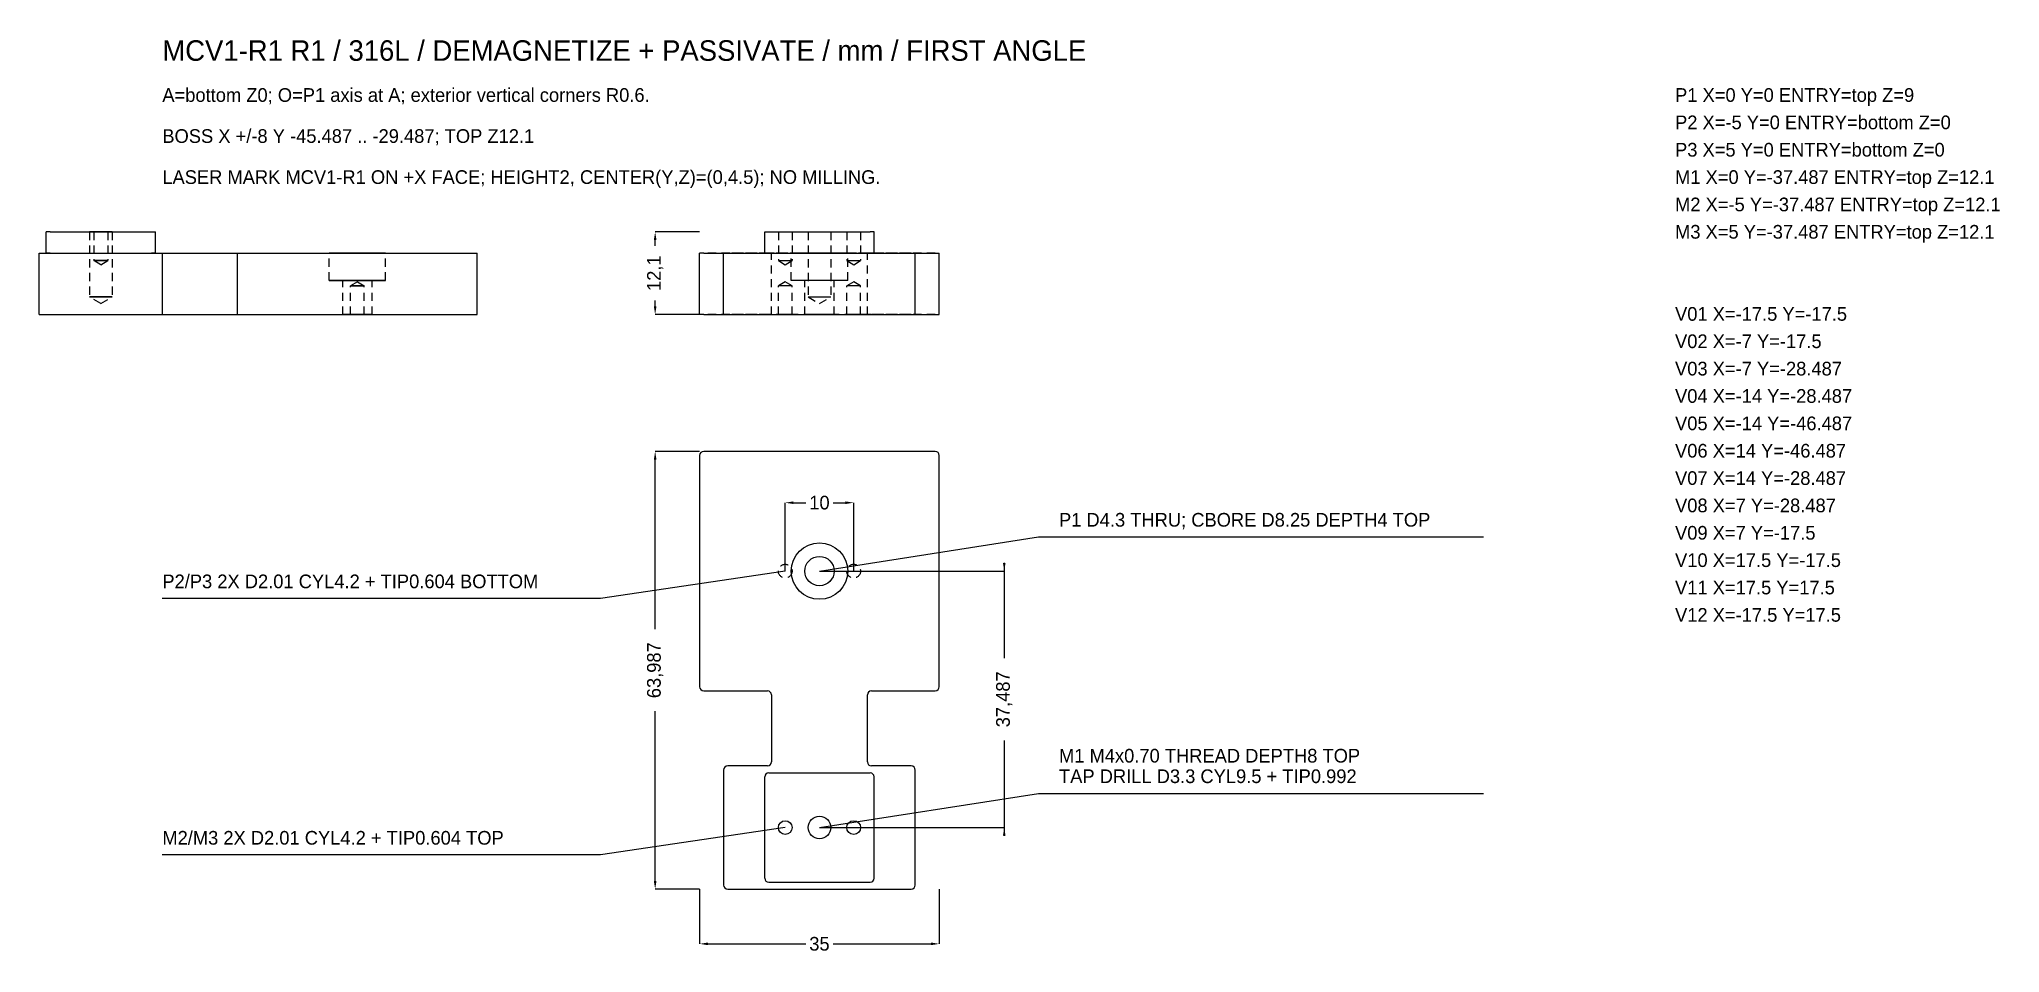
# Model space of a CAD drawing. Header units: millimetres. Extents: x -114 to 172, y -56 to 78.
import ezdxf

# ---------------------------------------------------------------- set-up
doc = ezdxf.new("R2010")
doc.units = ezdxf.units.MM
doc.linetypes.add('HIDE', pattern=[2, 1.2, -0.8])
for name, color, linetype in [('DIM', 3, 'CONTINUOUS'), ('HIDDEN', 8, 'HIDE'), ('LEADERS', 4, 'CONTINUOUS'), ('NOTES', 7, 'CONTINUOUS'), ('VISIBLE', 7, 'CONTINUOUS')]:
    doc.layers.add(name, color=color, linetype=linetype)
doc.dimstyles.get("Standard").update_dxf_attribs({"dimtxt": 2.5, "dimasz": 2.5, "dimexe": 1.25, "dimexo": 0.625, "dimtad": 1, "dimcen": 2.5, "dimazin": 3, "dimtfac": 1, "dimtmove": 0, "dimatfit": 3})

# ---------------------------------------------------------------- blocks, each defined once
blk = doc.blocks.new('_CLOSEDFILLED')
at = {"color": 0, "linetype": 'BYBLOCK'}
blk.add_solid([(-1, 0.16), (0, 0), (-1, -0.16)], dxfattribs=at)
blk = doc.blocks.new('*D1')
for p, q in [((-17.5, -46.49), (-17.5, -54.49)), ((17.5, -46.49), (17.5, -54.49)), ((-16.3, -54.49), (-2, -54.49)), ((2, -54.49), (16.3, -54.49))]:
    blk.add_line(p, q)
at = {"layer": 'Defpoints'}
for p in [(-17.5, -46.49), (17.5, -46.49), (-17.5, -54.49)]:
    blk.add_point(p, dxfattribs=at)
at = {"layer": 'DIM', "xscale": 1.2, "yscale": 1.2, "rotation": 180}
blk.add_blockref('_CLOSEDFILLED', (-17.5, -54.49), dxfattribs=at)
at = {"layer": 'DIM', "xscale": 1.2, "yscale": 1.2}
blk.add_blockref('_CLOSEDFILLED', (17.5, -54.49), dxfattribs=at)
at = {"layer": 'DIM', "insert": (0, -54.49), "char_height": 2, "attachment_point": 5}
blk.add_mtext('35', dxfattribs=at)
blk = doc.blocks.new('*D2')
for p, q in [((-17.5, 17.5), (-24, 17.5)), ((-24, -8.49), (-24, 16.3)), ((-24, -45.29), (-24, -20.49)), ((-17.5, -46.49), (-24, -46.49))]:
    blk.add_line(p, q)
at = {"layer": 'Defpoints'}
for p in [(-17.5, 17.5), (-24, -46.49), (-17.5, -46.49)]:
    blk.add_point(p, dxfattribs=at)
at = {"layer": 'DIM', "xscale": 1.2, "yscale": 1.2}
for p, rotation in [((-24, 17.5), 90), ((-24, -46.49), 270)]:
    blk.add_blockref('_CLOSEDFILLED', p, dxfattribs=dict(at, rotation=rotation))
at = {"layer": 'DIM', "insert": (-24, -14.49), "char_height": 2, "attachment_point": 5, "rotation": 90}
blk.add_mtext('63,987', dxfattribs=at)
blk = doc.blocks.new('*D3')
for p, q in [((-17.5, 49.6), (-24, 49.6)), ((-24, 47.55), (-24, 48.4)), ((-24, 38.7), (-24, 39.55)), ((-17.5, 37.5), (-24, 37.5))]:
    blk.add_line(p, q)
at = {"layer": 'Defpoints'}
for p in [(-17.5, 49.6), (-24, 37.5), (-17.5, 37.5)]:
    blk.add_point(p, dxfattribs=at)
at = {"layer": 'DIM', "xscale": 1.2, "yscale": 1.2}
for p, rotation in [((-24, 49.6), 90), ((-24, 37.5), 270)]:
    blk.add_blockref('_CLOSEDFILLED', p, dxfattribs=dict(at, rotation=rotation))
at = {"layer": 'DIM', "insert": (-24, 43.55), "char_height": 2, "attachment_point": 5, "rotation": 90}
blk.add_mtext('12,1', dxfattribs=at)
blk = doc.blocks.new('*D4')
for p, q in [((0, 0), (27, 0)), ((27, 1.2), (27, -12.74)), ((27, -24.74), (27, -38.69)), ((0, -37.49), (27, -37.49))]:
    blk.add_line(p, q)
at = {"layer": 'Defpoints'}
for p in [(0, 0), (27, 0), (0, -37.49)]:
    blk.add_point(p, dxfattribs=at)
at = {"layer": 'DIM', "xscale": 1.2, "yscale": 1.2}
for p, rotation in [((27, 0), 270), ((27, -37.49), 90)]:
    blk.add_blockref('_CLOSEDFILLED', p, dxfattribs=dict(at, rotation=rotation))
at = {"layer": 'DIM', "insert": (27, -18.74), "char_height": 2, "attachment_point": 5, "rotation": 90}
blk.add_mtext('37,487', dxfattribs=at)
blk = doc.blocks.new('*D5')
for p, q in [((-5, 0), (-5, 10)), ((-3.8, 10), (-2, 10)), ((2, 10), (3.8, 10)), ((5, 0), (5, 10))]:
    blk.add_line(p, q)
at = {"layer": 'Defpoints'}
for p in [(-5, 10), (-5, 0), (5, 0)]:
    blk.add_point(p, dxfattribs=at)
at = {"layer": 'DIM', "xscale": 1.2, "yscale": 1.2, "rotation": 180}
blk.add_blockref('_CLOSEDFILLED', (-5, 10), dxfattribs=at)
at = {"layer": 'DIM', "xscale": 1.2, "yscale": 1.2}
blk.add_blockref('_CLOSEDFILLED', (5, 10), dxfattribs=at)
at = {"layer": 'DIM', "insert": (0, 10), "char_height": 2, "attachment_point": 5}
blk.add_mtext('10', dxfattribs=at)

msp = doc.modelspace()

# ---------------------------------------------------------------- linework, layer by layer
at = {"layer": 'HIDDEN'}
for p, q in [((-106.6374, 49.6), (-106.6374, 40.1)), ((-105.9924, 49.6), (-105.9924, 45.4)), ((-103.9824, 49.6), (-103.9824, 45.4)), ((-103.3374, 49.6), (-103.3374, 40.1)), ((-6.005, 49.6), (-6.005, 45.4)), ((-3.995, 49.6), (-3.995, 45.4)), ((-1.65, 49.6), (-1.65, 40.1)), ((1.65, 49.6), (1.65, 40.1)), ((3.995, 49.6), (3.995, 45.4)), ((6.005, 49.6), (6.005, 45.4)), ((-112.3874, 46.5), (-97.5874, 46.5)), ((-71.625, 42.5), (-71.625, 46.5)), ((-63.375, 42.5), (-63.375, 46.5)), ((16.9, 46.5), (-16.9, 46.5)), ((-14, 46.5), (-7.6, 46.5)), ((-7.6, 46.5), (-13.4, 46.5)), ((7.4, 46.5), (-7.4, 46.5)), ((-7, 37.5), (-7, 46.5)), ((-4.125, 42.5), (-4.125, 46.5)), ((4.125, 42.5), (4.125, 46.5)), ((7, 37.5), (7, 46.5)), ((13.4, 46.5), (7.6, 46.5)), ((7.6, 46.5), (14, 46.5)), ((-104.9874, 44.796), (-105.9924, 45.4)), ((-104.9874, 44.796), (-103.9824, 45.4)), ((-6.005, 45.4), (-5, 44.796)), ((-5, 44.796), (-3.995, 45.4)), ((3.995, 45.4), (5, 44.796)), ((5, 44.796), (6.005, 45.4)), ((-69.65, 37.5), (-69.65, 42.5)), ((-67.5, 42.304), (-68.505, 41.7)), ((-68.505, 37.5), (-68.505, 41.7)), ((-67.5, 42.304), (-66.495, 41.7)), ((-66.495, 37.5), (-66.495, 41.7)), ((-65.35, 37.5), (-65.35, 42.5)), ((-5, 42.304), (-6.005, 41.7)), ((-6.005, 37.5), (-6.005, 41.7)), ((-3.995, 41.7), (-5, 42.304)), ((-3.995, 37.5), (-3.995, 41.7)), ((-2.15, 37.5), (-2.15, 42.5)), ((2.15, 37.5), (2.15, 42.5)), ((5, 42.304), (3.995, 41.7)), ((3.995, 37.5), (3.995, 41.7)), ((6.005, 41.7), (5, 42.304)), ((6.005, 37.5), (6.005, 41.7)), ((-104.9874, 39.108), (-106.6374, 40.1)), ((-104.9874, 39.108), (-103.3374, 40.1)), ((16.9, 37.5), (-16.9, 37.5)), ((-14, 37.5), (-7.6, 37.5)), ((-7.6, 37.5), (-13.4, 37.5)), ((-1.65, 40.1), (0, 39.108)), ((0, 39.108), (1.65, 40.1)), ((13.4, 37.5), (7.6, 37.5)), ((7.6, 37.5), (14, 37.5))]:
    msp.add_line(p, q, dxfattribs=at)
for points in [[(-103.3374, 49.6), (-103.3787, 49.6), (-103.5008, 49.6), (-103.6973, 49.6), (-103.9586, 49.6), (-104.2715, 49.6), (-104.6202, 49.6), (-104.9874, 49.6), (-105.3545, 49.6), (-105.7033, 49.6), (-106.0161, 49.6), (-106.2774, 49.6), (-106.474, 49.6), (-106.596, 49.6), (-106.6374, 49.6)], [(-106.6374, 49.6), (-106.627, 49.6), (-106.596, 49.6), (-106.5448, 49.6), (-106.474, 49.6), (-106.3845, 49.6), (-106.2774, 49.6), (-106.1541, 49.6), (-106.0161, 49.6), (-105.8652, 49.6), (-105.7033, 49.6), (-105.5323, 49.6), (-105.3545, 49.6), (-105.1721, 49.6), (-104.9874, 49.6)], [(-103.9824, 49.6), (-104.0076, 49.6), (-104.0819, 49.6), (-104.2016, 49.6), (-104.3608, 49.6), (-104.5513, 49.6), (-104.7637, 49.6), (-104.9874, 49.6), (-105.211, 49.6), (-105.4234, 49.6), (-105.614, 49.6), (-105.7731, 49.6), (-105.8928, 49.6), (-105.9672, 49.6), (-105.9924, 49.6)], [(-105.9924, 49.6), (-105.986, 49.6), (-105.9672, 49.6), (-105.936, 49.6), (-105.8928, 49.6), (-105.8383, 49.6), (-105.7731, 49.6), (-105.698, 49.6), (-105.614, 49.6), (-105.5221, 49.6), (-105.4234, 49.6), (-105.3193, 49.6), (-105.211, 49.6), (-105.0999, 49.6), (-104.9874, 49.6)], [(-104.9874, 49.6), (-104.8748, 49.6), (-104.7637, 49.6), (-104.6554, 49.6), (-104.5513, 49.6), (-104.4527, 49.6), (-104.3608, 49.6), (-104.2767, 49.6), (-104.2016, 49.6), (-104.1364, 49.6), (-104.0819, 49.6), (-104.0388, 49.6), (-104.0076, 49.6), (-103.9887, 49.6), (-103.9824, 49.6)], [(-104.9874, 49.6), (-104.8026, 49.6), (-104.6202, 49.6), (-104.4424, 49.6), (-104.2715, 49.6), (-104.1095, 49.6), (-103.9586, 49.6), (-103.8206, 49.6), (-103.6973, 49.6), (-103.5903, 49.6), (-103.5008, 49.6), (-103.43, 49.6), (-103.3787, 49.6), (-103.3477, 49.6), (-103.3374, 49.6)], [(-6.005, 49.6), (-5.9798, 49.6), (-5.9055, 49.6), (-5.7857, 49.6), (-5.6266, 49.6), (-5.4361, 49.6), (-5.2236, 49.6), (-5, 49.6), (-4.7764, 49.6), (-4.5639, 49.6), (-4.3734, 49.6), (-4.2143, 49.6), (-4.0945, 49.6), (-4.0202, 49.6), (-3.995, 49.6)], [(-1.65, 49.6), (-1.6086, 49.6), (-1.4866, 49.6), (-1.29, 49.6), (-1.0288, 49.6), (-0.7159, 49.6), (-0.3672, 49.6), (0, 49.6), (0.3672, 49.6), (0.7159, 49.6), (1.0288, 49.6), (1.29, 49.6), (1.4866, 49.6), (1.6086, 49.6), (1.65, 49.6)], [(3.995, 49.6), (4.0202, 49.6), (4.0945, 49.6), (4.2143, 49.6), (4.3734, 49.6), (4.5639, 49.6), (4.7764, 49.6), (5, 49.6), (5.2236, 49.6), (5.4361, 49.6), (5.6266, 49.6), (5.7857, 49.6), (5.9055, 49.6), (5.9798, 49.6), (6.005, 49.6)], [(-112.3874, 46.5), (-112.4545, 46.5), (-112.5209, 46.5), (-112.5855, 46.5), (-112.6477, 46.5), (-112.7066, 46.5), (-112.7615, 46.5), (-112.8116, 46.5), (-112.8565, 46.5), (-112.8954, 46.5), (-112.9279, 46.5), (-112.9537, 46.5), (-112.9723, 46.5), (-112.9836, 46.5), (-112.9874, 46.5)], [(-96.9874, 46.5), (-96.9911, 46.5), (-97.0024, 46.5), (-97.021, 46.5), (-97.0468, 46.5), (-97.0793, 46.5), (-97.1183, 46.5), (-97.1631, 46.5), (-97.2133, 46.5), (-97.2681, 46.5), (-97.327, 46.5), (-97.3892, 46.5), (-97.4539, 46.5), (-97.5202, 46.5), (-97.5874, 46.5)], [(-63.375, 46.5), (-63.4784, 46.5), (-63.7835, 46.5), (-64.2749, 46.5), (-64.9281, 46.5), (-65.7102, 46.5), (-66.5821, 46.5), (-67.5, 46.5), (-68.4179, 46.5), (-69.2898, 46.5), (-70.0719, 46.5), (-70.7251, 46.5), (-71.2165, 46.5), (-71.5216, 46.5), (-71.625, 46.5)], [(-71.625, 46.5), (-71.5991, 46.5), (-71.5216, 46.5), (-71.3935, 46.5), (-71.2165, 46.5), (-70.9927, 46.5), (-70.7251, 46.5), (-70.4168, 46.5), (-70.0719, 46.5), (-69.6946, 46.5), (-69.2898, 46.5), (-68.8624, 46.5), (-68.4179, 46.5), (-67.9619, 46.5), (-67.5, 46.5)], [(-67.5, 46.5), (-67.0381, 46.5), (-66.5821, 46.5), (-66.1376, 46.5), (-65.7102, 46.5), (-65.3054, 46.5), (-64.9281, 46.5), (-64.5832, 46.5), (-64.2749, 46.5), (-64.0073, 46.5), (-63.7835, 46.5), (-63.6065, 46.5), (-63.4784, 46.5), (-63.4009, 46.5), (-63.375, 46.5)], [(-8, 46.5), (-7.9962, 46.5), (-7.985, 46.5), (-7.9663, 46.5), (-7.9406, 46.5), (-7.908, 46.5), (-7.8691, 46.5), (-7.8243, 46.5), (-7.7741, 46.5), (-7.7192, 46.5), (-7.6603, 46.5), (-7.5982, 46.5), (-7.5335, 46.5), (-7.4672, 46.5), (-7.4, 46.5)], [(-7.6, 46.5), (-7.5328, 46.5), (-7.4665, 46.5), (-7.4018, 46.5), (-7.3397, 46.5), (-7.2808, 46.5), (-7.2259, 46.5), (-7.1757, 46.5), (-7.1309, 46.5), (-7.092, 46.5), (-7.0594, 46.5), (-7.0337, 46.5), (-7.015, 46.5), (-7.0038, 46.5), (-7, 46.5)], [(4.125, 46.5), (4.0216, 46.5), (3.7165, 46.5), (3.2251, 46.5), (2.5719, 46.5), (1.7898, 46.5), (0.9179, 46.5), (0, 46.5), (-0.9179, 46.5), (-1.7898, 46.5), (-2.5719, 46.5), (-3.2251, 46.5), (-3.7165, 46.5), (-4.0216, 46.5), (-4.125, 46.5)], [(7.6, 46.5), (7.5328, 46.5), (7.4665, 46.5), (7.4018, 46.5), (7.3397, 46.5), (7.2808, 46.5), (7.2259, 46.5), (7.1757, 46.5), (7.1309, 46.5), (7.092, 46.5), (7.0594, 46.5), (7.0337, 46.5), (7.015, 46.5), (7.0038, 46.5), (7, 46.5)], [(8, 46.5), (7.9962, 46.5), (7.985, 46.5), (7.9663, 46.5), (7.9406, 46.5), (7.908, 46.5), (7.8691, 46.5), (7.8243, 46.5), (7.7741, 46.5), (7.7192, 46.5), (7.6603, 46.5), (7.5982, 46.5), (7.5335, 46.5), (7.4672, 46.5), (7.4, 46.5)], [(-103.9824, 45.4), (-104.0076, 45.4), (-104.0819, 45.4), (-104.2016, 45.4), (-104.3608, 45.4), (-104.5513, 45.4), (-104.7637, 45.4), (-104.9874, 45.4), (-105.211, 45.4), (-105.4234, 45.4), (-105.614, 45.4), (-105.7731, 45.4), (-105.8928, 45.4), (-105.9672, 45.4), (-105.9924, 45.4)], [(-105.9924, 45.4), (-105.986, 45.4), (-105.9672, 45.4), (-105.936, 45.4), (-105.8928, 45.4), (-105.8383, 45.4), (-105.7731, 45.4), (-105.698, 45.4), (-105.614, 45.4), (-105.5221, 45.4), (-105.4234, 45.4), (-105.3193, 45.4), (-105.211, 45.4), (-105.0999, 45.4), (-104.9874, 45.4)], [(-104.9874, 45.4), (-104.8748, 45.4), (-104.7637, 45.4), (-104.6554, 45.4), (-104.5513, 45.4), (-104.4527, 45.4), (-104.3608, 45.4), (-104.2767, 45.4), (-104.2016, 45.4), (-104.1364, 45.4), (-104.0819, 45.4), (-104.0388, 45.4), (-104.0076, 45.4), (-103.9887, 45.4), (-103.9824, 45.4)], [(-6.005, 45.4), (-5.9798, 45.4), (-5.9055, 45.4), (-5.7857, 45.4), (-5.6266, 45.4), (-5.4361, 45.4), (-5.2236, 45.4), (-5, 45.4), (-4.7764, 45.4), (-4.5639, 45.4), (-4.3734, 45.4), (-4.2143, 45.4), (-4.0945, 45.4), (-4.0202, 45.4), (-3.995, 45.4)], [(3.995, 45.4), (4.0202, 45.4), (4.0945, 45.4), (4.2143, 45.4), (4.3734, 45.4), (4.5639, 45.4), (4.7764, 45.4), (5, 45.4), (5.2236, 45.4), (5.4361, 45.4), (5.6266, 45.4), (5.7857, 45.4), (5.9055, 45.4), (5.9798, 45.4), (6.005, 45.4)], [(-63.375, 42.5), (-63.4784, 42.5), (-63.7835, 42.5), (-64.2749, 42.5), (-64.9281, 42.5), (-65.7102, 42.5), (-66.5821, 42.5), (-67.5, 42.5), (-68.4179, 42.5), (-69.2898, 42.5), (-70.0719, 42.5), (-70.7251, 42.5), (-71.2165, 42.5), (-71.5216, 42.5), (-71.625, 42.5)], [(-71.625, 42.5), (-71.5991, 42.5), (-71.5216, 42.5), (-71.3935, 42.5), (-71.2165, 42.5), (-70.9927, 42.5), (-70.7251, 42.5), (-70.4168, 42.5), (-70.0719, 42.5), (-69.6946, 42.5), (-69.2898, 42.5), (-68.8624, 42.5), (-68.4179, 42.5), (-67.9619, 42.5), (-67.5, 42.5)], [(-65.35, 42.5), (-65.4039, 42.5), (-65.5629, 42.5), (-65.8191, 42.5), (-66.1595, 42.5), (-66.5671, 42.5), (-67.0216, 42.5), (-67.5, 42.5), (-67.9784, 42.5), (-68.4329, 42.5), (-68.8405, 42.5), (-69.1809, 42.5), (-69.4371, 42.5), (-69.5961, 42.5), (-69.65, 42.5)], [(-69.65, 42.5), (-69.6365, 42.5), (-69.5961, 42.5), (-69.5293, 42.5), (-69.4371, 42.5), (-69.3205, 42.5), (-69.1809, 42.5), (-69.0203, 42.5), (-68.8405, 42.5), (-68.6439, 42.5), (-68.4329, 42.5), (-68.2101, 42.5), (-67.9784, 42.5), (-67.7407, 42.5), (-67.5, 42.5)], [(-66.495, 41.7), (-66.5202, 41.7), (-66.5945, 41.7), (-66.7143, 41.7), (-66.8734, 41.7), (-67.0639, 41.7), (-67.2764, 41.7), (-67.5, 41.7), (-67.7236, 41.7), (-67.9361, 41.7), (-68.1266, 41.7), (-68.2857, 41.7), (-68.4055, 41.7), (-68.4798, 41.7), (-68.505, 41.7)], [(-68.505, 41.7), (-68.4987, 41.7), (-68.4798, 41.7), (-68.4486, 41.7), (-68.4055, 41.7), (-68.351, 41.7), (-68.2857, 41.7), (-68.2106, 41.7), (-68.1266, 41.7), (-68.0347, 41.7), (-67.9361, 41.7), (-67.8319, 41.7), (-67.7236, 41.7), (-67.6125, 41.7), (-67.5, 41.7)], [(-67.5, 42.5), (-67.2593, 42.5), (-67.0216, 42.5), (-66.7899, 42.5), (-66.5671, 42.5), (-66.3561, 42.5), (-66.1595, 42.5), (-65.9797, 42.5), (-65.8191, 42.5), (-65.6795, 42.5), (-65.5629, 42.5), (-65.4707, 42.5), (-65.4039, 42.5), (-65.3635, 42.5), (-65.35, 42.5)], [(-67.5, 42.5), (-67.0381, 42.5), (-66.5821, 42.5), (-66.1376, 42.5), (-65.7102, 42.5), (-65.3054, 42.5), (-64.9281, 42.5), (-64.5832, 42.5), (-64.2749, 42.5), (-64.0073, 42.5), (-63.7835, 42.5), (-63.6065, 42.5), (-63.4784, 42.5), (-63.4009, 42.5), (-63.375, 42.5)], [(-67.5, 41.7), (-67.3875, 41.7), (-67.2764, 41.7), (-67.1681, 41.7), (-67.0639, 41.7), (-66.9653, 41.7), (-66.8734, 41.7), (-66.7894, 41.7), (-66.7143, 41.7), (-66.649, 41.7), (-66.5945, 41.7), (-66.5514, 41.7), (-66.5202, 41.7), (-66.5013, 41.7), (-66.495, 41.7)], [(-3.995, 41.7), (-4.0202, 41.7), (-4.0945, 41.7), (-4.2143, 41.7), (-4.3734, 41.7), (-4.5639, 41.7), (-4.7764, 41.7), (-5, 41.7), (-5.2236, 41.7), (-5.4361, 41.7), (-5.6266, 41.7), (-5.7857, 41.7), (-5.9055, 41.7), (-5.9798, 41.7), (-6.005, 41.7)], [(4.125, 42.5), (4.0216, 42.5), (3.7165, 42.5), (3.2251, 42.5), (2.5719, 42.5), (1.7898, 42.5), (0.9179, 42.5), (0, 42.5), (-0.9179, 42.5), (-1.7898, 42.5), (-2.5719, 42.5), (-3.2251, 42.5), (-3.7165, 42.5), (-4.0216, 42.5), (-4.125, 42.5)], [(2.15, 42.5), (2.0961, 42.5), (1.9371, 42.5), (1.6809, 42.5), (1.3405, 42.5), (0.9329, 42.5), (0.4784, 42.5), (0, 42.5), (-0.4784, 42.5), (-0.9329, 42.5), (-1.3405, 42.5), (-1.6809, 42.5), (-1.9371, 42.5), (-2.0961, 42.5), (-2.15, 42.5)], [(6.005, 41.7), (5.9798, 41.7), (5.9055, 41.7), (5.7857, 41.7), (5.6266, 41.7), (5.4361, 41.7), (5.2236, 41.7), (5, 41.7), (4.7764, 41.7), (4.5639, 41.7), (4.3734, 41.7), (4.2143, 41.7), (4.0945, 41.7), (4.0202, 41.7), (3.995, 41.7)], [(-103.3374, 40.1), (-103.3787, 40.1), (-103.5008, 40.1), (-103.6973, 40.1), (-103.9586, 40.1), (-104.2715, 40.1), (-104.6202, 40.1), (-104.9874, 40.1), (-105.3545, 40.1), (-105.7033, 40.1), (-106.0161, 40.1), (-106.2774, 40.1), (-106.474, 40.1), (-106.596, 40.1), (-106.6374, 40.1)], [(-106.6374, 40.1), (-106.627, 40.1), (-106.596, 40.1), (-106.5448, 40.1), (-106.474, 40.1), (-106.3845, 40.1), (-106.2774, 40.1), (-106.1541, 40.1), (-106.0161, 40.1), (-105.8652, 40.1), (-105.7033, 40.1), (-105.5323, 40.1), (-105.3545, 40.1), (-105.1721, 40.1), (-104.9874, 40.1)], [(-104.9874, 40.1), (-104.8026, 40.1), (-104.6202, 40.1), (-104.4424, 40.1), (-104.2715, 40.1), (-104.1095, 40.1), (-103.9586, 40.1), (-103.8206, 40.1), (-103.6973, 40.1), (-103.5903, 40.1), (-103.5008, 40.1), (-103.43, 40.1), (-103.3787, 40.1), (-103.3477, 40.1), (-103.3374, 40.1)], [(-65.35, 37.5), (-65.4039, 37.5), (-65.5629, 37.5), (-65.8191, 37.5), (-66.1595, 37.5), (-66.5671, 37.5), (-67.0216, 37.5), (-67.5, 37.5), (-67.9784, 37.5), (-68.4329, 37.5), (-68.8405, 37.5), (-69.1809, 37.5), (-69.4371, 37.5), (-69.5961, 37.5), (-69.65, 37.5)], [(-69.65, 37.5), (-69.6365, 37.5), (-69.5961, 37.5), (-69.5293, 37.5), (-69.4371, 37.5), (-69.3205, 37.5), (-69.1809, 37.5), (-69.0203, 37.5), (-68.8405, 37.5), (-68.6439, 37.5), (-68.4329, 37.5), (-68.2101, 37.5), (-67.9784, 37.5), (-67.7407, 37.5), (-67.5, 37.5)], [(-66.495, 37.5), (-66.5202, 37.5), (-66.5945, 37.5), (-66.7143, 37.5), (-66.8734, 37.5), (-67.0639, 37.5), (-67.2764, 37.5), (-67.5, 37.5), (-67.7236, 37.5), (-67.9361, 37.5), (-68.1266, 37.5), (-68.2857, 37.5), (-68.4055, 37.5), (-68.4798, 37.5), (-68.505, 37.5)], [(-68.505, 37.5), (-68.4987, 37.5), (-68.4798, 37.5), (-68.4486, 37.5), (-68.4055, 37.5), (-68.351, 37.5), (-68.2857, 37.5), (-68.2106, 37.5), (-68.1266, 37.5), (-68.0347, 37.5), (-67.9361, 37.5), (-67.8319, 37.5), (-67.7236, 37.5), (-67.6125, 37.5), (-67.5, 37.5)], [(-67.5, 37.5), (-67.3875, 37.5), (-67.2764, 37.5), (-67.1681, 37.5), (-67.0639, 37.5), (-66.9653, 37.5), (-66.8734, 37.5), (-66.7894, 37.5), (-66.7143, 37.5), (-66.649, 37.5), (-66.5945, 37.5), (-66.5514, 37.5), (-66.5202, 37.5), (-66.5013, 37.5), (-66.495, 37.5)], [(-67.5, 37.5), (-67.2593, 37.5), (-67.0216, 37.5), (-66.7899, 37.5), (-66.5671, 37.5), (-66.3561, 37.5), (-66.1595, 37.5), (-65.9797, 37.5), (-65.8191, 37.5), (-65.6795, 37.5), (-65.5629, 37.5), (-65.4707, 37.5), (-65.4039, 37.5), (-65.3635, 37.5), (-65.35, 37.5)], [(-7.6, 37.5), (-7.5328, 37.5), (-7.4665, 37.5), (-7.4018, 37.5), (-7.3397, 37.5), (-7.2808, 37.5), (-7.2259, 37.5), (-7.1757, 37.5), (-7.1309, 37.5), (-7.092, 37.5), (-7.0594, 37.5), (-7.0337, 37.5), (-7.015, 37.5), (-7.0038, 37.5), (-7, 37.5)], [(-3.995, 37.5), (-4.0202, 37.5), (-4.0945, 37.5), (-4.2143, 37.5), (-4.3734, 37.5), (-4.5639, 37.5), (-4.7764, 37.5), (-5, 37.5), (-5.2236, 37.5), (-5.4361, 37.5), (-5.6266, 37.5), (-5.7857, 37.5), (-5.9055, 37.5), (-5.9798, 37.5), (-6.005, 37.5)], [(2.15, 37.5), (2.0961, 37.5), (1.9371, 37.5), (1.6809, 37.5), (1.3405, 37.5), (0.9329, 37.5), (0.4784, 37.5), (0, 37.5), (-0.4784, 37.5), (-0.9329, 37.5), (-1.3405, 37.5), (-1.6809, 37.5), (-1.9371, 37.5), (-2.0961, 37.5), (-2.15, 37.5)], [(-1.65, 40.1), (-1.6086, 40.1), (-1.4866, 40.1), (-1.29, 40.1), (-1.0288, 40.1), (-0.7159, 40.1), (-0.3672, 40.1), (0, 40.1), (0.3672, 40.1), (0.7159, 40.1), (1.0288, 40.1), (1.29, 40.1), (1.4866, 40.1), (1.6086, 40.1), (1.65, 40.1)], [(6.005, 37.5), (5.9798, 37.5), (5.9055, 37.5), (5.7857, 37.5), (5.6266, 37.5), (5.4361, 37.5), (5.2236, 37.5), (5, 37.5), (4.7764, 37.5), (4.5639, 37.5), (4.3734, 37.5), (4.2143, 37.5), (4.0945, 37.5), (4.0202, 37.5), (3.995, 37.5)], [(7.6, 37.5), (7.5328, 37.5), (7.4665, 37.5), (7.4018, 37.5), (7.3397, 37.5), (7.2808, 37.5), (7.2259, 37.5), (7.1757, 37.5), (7.1309, 37.5), (7.092, 37.5), (7.0594, 37.5), (7.0337, 37.5), (7.015, 37.5), (7.0038, 37.5), (7, 37.5)]]:
    msp.add_lwpolyline(points, dxfattribs=at)
for centre in [(-5, 0), (5, 0)]:
    msp.add_circle(centre, 1.005, dxfattribs=at)
at = {"layer": 'LEADERS'}
for points in [[(0, 0), (32, 5), (97, 5)], [(-5, 0), (-32, -4), (-96, -4)], [(0, -37.4874), (32, -32.4874), (97, -32.4874)], [(-5, -37.4874), (-32, -41.4874), (-96, -41.4874)]]:
    msp.add_lwpolyline(points, dxfattribs=at)
at = {"layer": 'VISIBLE'}
for p, q in [((-112.9874, 46.5), (-112.9874, 49.6)), ((-112.3874, 49.6), (-97.5874, 49.6)), ((-96.9874, 46.5), (-96.9874, 49.6)), ((-8, 46.5), (-8, 49.6)), ((-7.4, 49.6), (7.4, 49.6)), ((8, 46.5), (8, 49.6)), ((-113.9874, 37.5), (-113.9874, 46.5)), ((-113.3874, 46.5), (-96.5874, 46.5)), ((-95.9874, 37.5), (-95.9874, 46.5)), ((-95.3874, 46.5), (-85.6, 46.5)), ((-85, 37.5), (-85, 46.5)), ((-84.4, 46.5), (-50.6, 46.5)), ((-50, 37.5), (-50, 46.5)), ((-17.5, 37.5), (-17.5, 46.5)), ((-16.9, 46.5), (-14, 46.5)), ((-14, 37.5), (-14, 46.5)), ((-13.4, 46.5), (13.4, 46.5)), ((14, 46.5), (16.9, 46.5)), ((14, 37.5), (14, 46.5)), ((17.5, 37.5), (17.5, 46.5)), ((-113.3874, 37.5), (-96.5874, 37.5)), ((-95.3874, 37.5), (-85.6, 37.5)), ((-84.4, 37.5), (-50.6, 37.5)), ((-16.9, 37.5), (-14, 37.5)), ((-13.4, 37.5), (13.4, 37.5)), ((14, 37.5), (16.9, 37.5)), ((16.9, 17.5), (-16.9, 17.5)), ((-17.5, 16.9), (-17.5, -16.9)), ((17.5, -16.9), (17.5, 16.9)), ((-16.9, -17.5), (-7.6, -17.5)), ((-7, -18.1), (-7, -27.8874)), ((7, -27.8874), (7, -18.1)), ((7.6, -17.5), (16.9, -17.5)), ((-7.6, -28.4874), (-13.4, -28.4874)), ((13.4, -28.4874), (7.6, -28.4874)), ((-14, -29.0874), (-14, -45.8874)), ((-8, -44.8874), (-8, -30.0874)), ((-7.4, -29.4874), (7.4, -29.4874)), ((8, -44.8874), (8, -30.0874)), ((14, -45.8874), (14, -29.0874)), ((-7.4, -45.4874), (7.4, -45.4874)), ((-13.4, -46.4874), (13.4, -46.4874))]:
    msp.add_line(p, q, dxfattribs=at)
for points in [[(-112.3874, 49.6), (-112.4545, 49.6), (-112.5209, 49.6), (-112.5855, 49.6), (-112.6477, 49.6), (-112.7066, 49.6), (-112.7615, 49.6), (-112.8116, 49.6), (-112.8565, 49.6), (-112.8954, 49.6), (-112.9279, 49.6), (-112.9537, 49.6), (-112.9723, 49.6), (-112.9836, 49.6), (-112.9874, 49.6)], [(-97.5874, 49.6), (-97.5202, 49.6), (-97.4539, 49.6), (-97.3892, 49.6), (-97.327, 49.6), (-97.2681, 49.6), (-97.2133, 49.6), (-97.1631, 49.6), (-97.1183, 49.6), (-97.0793, 49.6), (-97.0468, 49.6), (-97.021, 49.6), (-97.0024, 49.6), (-96.9911, 49.6), (-96.9874, 49.6)], [(-8, 49.6), (-7.9962, 49.6), (-7.985, 49.6), (-7.9663, 49.6), (-7.9406, 49.6), (-7.908, 49.6), (-7.8691, 49.6), (-7.8243, 49.6), (-7.7741, 49.6), (-7.7192, 49.6), (-7.6603, 49.6), (-7.5982, 49.6), (-7.5335, 49.6), (-7.4672, 49.6), (-7.4, 49.6)], [(8, 49.6), (7.9962, 49.6), (7.985, 49.6), (7.9663, 49.6), (7.9406, 49.6), (7.908, 49.6), (7.8691, 49.6), (7.8243, 49.6), (7.7741, 49.6), (7.7192, 49.6), (7.6603, 49.6), (7.5982, 49.6), (7.5335, 49.6), (7.4672, 49.6), (7.4, 49.6)], [(-113.9874, 46.5), (-113.9836, 46.5), (-113.9723, 46.5), (-113.9537, 46.5), (-113.9279, 46.5), (-113.8954, 46.5), (-113.8565, 46.5), (-113.8116, 46.5), (-113.7615, 46.5), (-113.7066, 46.5), (-113.6477, 46.5), (-113.5855, 46.5), (-113.5209, 46.5), (-113.4545, 46.5), (-113.3874, 46.5)], [(-96.5874, 46.5), (-96.5202, 46.5), (-96.4539, 46.5), (-96.3892, 46.5), (-96.327, 46.5), (-96.2681, 46.5), (-96.2133, 46.5), (-96.1631, 46.5), (-96.1183, 46.5), (-96.0793, 46.5), (-96.0468, 46.5), (-96.021, 46.5), (-96.0024, 46.5), (-95.9911, 46.5), (-95.9874, 46.5)], [(-95.9874, 46.5), (-95.9836, 46.5), (-95.9723, 46.5), (-95.9537, 46.5), (-95.9279, 46.5), (-95.8954, 46.5), (-95.8565, 46.5), (-95.8116, 46.5), (-95.7615, 46.5), (-95.7066, 46.5), (-95.6477, 46.5), (-95.5855, 46.5), (-95.5209, 46.5), (-95.4545, 46.5), (-95.3874, 46.5)], [(-85.6, 46.5), (-85.5328, 46.5), (-85.4665, 46.5), (-85.4018, 46.5), (-85.3397, 46.5), (-85.2808, 46.5), (-85.2259, 46.5), (-85.1757, 46.5), (-85.1309, 46.5), (-85.092, 46.5), (-85.0594, 46.5), (-85.0337, 46.5), (-85.015, 46.5), (-85.0038, 46.5), (-85, 46.5)], [(-85, 46.5), (-84.9962, 46.5), (-84.985, 46.5), (-84.9663, 46.5), (-84.9406, 46.5), (-84.908, 46.5), (-84.8691, 46.5), (-84.8243, 46.5), (-84.7741, 46.5), (-84.7192, 46.5), (-84.6603, 46.5), (-84.5982, 46.5), (-84.5335, 46.5), (-84.4672, 46.5), (-84.4, 46.5)], [(-50.6, 46.5), (-50.5328, 46.5), (-50.4665, 46.5), (-50.4018, 46.5), (-50.3397, 46.5), (-50.2808, 46.5), (-50.2259, 46.5), (-50.1757, 46.5), (-50.1309, 46.5), (-50.092, 46.5), (-50.0594, 46.5), (-50.0337, 46.5), (-50.015, 46.5), (-50.0038, 46.5), (-50, 46.5)], [(-16.9, 46.5), (-16.9672, 46.5), (-17.0335, 46.5), (-17.0982, 46.5), (-17.1603, 46.5), (-17.2192, 46.5), (-17.2741, 46.5), (-17.3243, 46.5), (-17.3691, 46.5), (-17.408, 46.5), (-17.4406, 46.5), (-17.4663, 46.5), (-17.485, 46.5), (-17.4962, 46.5), (-17.5, 46.5)], [(-14, 46.5), (-13.9962, 46.5), (-13.985, 46.5), (-13.9663, 46.5), (-13.9406, 46.5), (-13.908, 46.5), (-13.8691, 46.5), (-13.8243, 46.5), (-13.7741, 46.5), (-13.7192, 46.5), (-13.6603, 46.5), (-13.5982, 46.5), (-13.5335, 46.5), (-13.4672, 46.5), (-13.4, 46.5)], [(13.4, 46.5), (13.4672, 46.5), (13.5335, 46.5), (13.5982, 46.5), (13.6603, 46.5), (13.7192, 46.5), (13.7741, 46.5), (13.8243, 46.5), (13.8691, 46.5), (13.908, 46.5), (13.9406, 46.5), (13.9663, 46.5), (13.985, 46.5), (13.9962, 46.5), (14, 46.5)], [(16.9, 46.5), (16.9672, 46.5), (17.0335, 46.5), (17.0982, 46.5), (17.1603, 46.5), (17.2192, 46.5), (17.2741, 46.5), (17.3243, 46.5), (17.3691, 46.5), (17.408, 46.5), (17.4406, 46.5), (17.4663, 46.5), (17.485, 46.5), (17.4962, 46.5), (17.5, 46.5)], [(-113.9874, 37.5), (-113.9836, 37.5), (-113.9723, 37.5), (-113.9537, 37.5), (-113.9279, 37.5), (-113.8954, 37.5), (-113.8565, 37.5), (-113.8116, 37.5), (-113.7615, 37.5), (-113.7066, 37.5), (-113.6477, 37.5), (-113.5855, 37.5), (-113.5209, 37.5), (-113.4545, 37.5), (-113.3874, 37.5)], [(-96.5874, 37.5), (-96.5202, 37.5), (-96.4539, 37.5), (-96.3892, 37.5), (-96.327, 37.5), (-96.2681, 37.5), (-96.2133, 37.5), (-96.1631, 37.5), (-96.1183, 37.5), (-96.0793, 37.5), (-96.0468, 37.5), (-96.021, 37.5), (-96.0024, 37.5), (-95.9911, 37.5), (-95.9874, 37.5)], [(-95.9874, 37.5), (-95.9836, 37.5), (-95.9723, 37.5), (-95.9537, 37.5), (-95.9279, 37.5), (-95.8954, 37.5), (-95.8565, 37.5), (-95.8116, 37.5), (-95.7615, 37.5), (-95.7066, 37.5), (-95.6477, 37.5), (-95.5855, 37.5), (-95.5209, 37.5), (-95.4545, 37.5), (-95.3874, 37.5)], [(-85.6, 37.5), (-85.5328, 37.5), (-85.4665, 37.5), (-85.4018, 37.5), (-85.3397, 37.5), (-85.2808, 37.5), (-85.2259, 37.5), (-85.1757, 37.5), (-85.1309, 37.5), (-85.092, 37.5), (-85.0594, 37.5), (-85.0337, 37.5), (-85.015, 37.5), (-85.0038, 37.5), (-85, 37.5)], [(-85, 37.5), (-84.9962, 37.5), (-84.985, 37.5), (-84.9663, 37.5), (-84.9406, 37.5), (-84.908, 37.5), (-84.8691, 37.5), (-84.8243, 37.5), (-84.7741, 37.5), (-84.7192, 37.5), (-84.6603, 37.5), (-84.5982, 37.5), (-84.5335, 37.5), (-84.4672, 37.5), (-84.4, 37.5)], [(-50.6, 37.5), (-50.5328, 37.5), (-50.4665, 37.5), (-50.4018, 37.5), (-50.3397, 37.5), (-50.2808, 37.5), (-50.2259, 37.5), (-50.1757, 37.5), (-50.1309, 37.5), (-50.092, 37.5), (-50.0594, 37.5), (-50.0337, 37.5), (-50.015, 37.5), (-50.0038, 37.5), (-50, 37.5)], [(-16.9, 37.5), (-16.9672, 37.5), (-17.0335, 37.5), (-17.0982, 37.5), (-17.1603, 37.5), (-17.2192, 37.5), (-17.2741, 37.5), (-17.3243, 37.5), (-17.3691, 37.5), (-17.408, 37.5), (-17.4406, 37.5), (-17.4663, 37.5), (-17.485, 37.5), (-17.4962, 37.5), (-17.5, 37.5)], [(-14, 37.5), (-13.9962, 37.5), (-13.985, 37.5), (-13.9663, 37.5), (-13.9406, 37.5), (-13.908, 37.5), (-13.8691, 37.5), (-13.8243, 37.5), (-13.7741, 37.5), (-13.7192, 37.5), (-13.6603, 37.5), (-13.5982, 37.5), (-13.5335, 37.5), (-13.4672, 37.5), (-13.4, 37.5)], [(13.4, 37.5), (13.4672, 37.5), (13.5335, 37.5), (13.5982, 37.5), (13.6603, 37.5), (13.7192, 37.5), (13.7741, 37.5), (13.8243, 37.5), (13.8691, 37.5), (13.908, 37.5), (13.9406, 37.5), (13.9663, 37.5), (13.985, 37.5), (13.9962, 37.5), (14, 37.5)], [(16.9, 37.5), (16.9672, 37.5), (17.0335, 37.5), (17.0982, 37.5), (17.1603, 37.5), (17.2192, 37.5), (17.2741, 37.5), (17.3243, 37.5), (17.3691, 37.5), (17.408, 37.5), (17.4406, 37.5), (17.4663, 37.5), (17.485, 37.5), (17.4962, 37.5), (17.5, 37.5)]]:
    msp.add_lwpolyline(points, dxfattribs=at)
for centre, radius in [((0, 0), 4.125), ((0, 0), 2.15), ((-5, -37.4874), 1.005), ((0, -37.4874), 1.65), ((5, -37.4874), 1.005)]:
    msp.add_circle(centre, radius, dxfattribs=at)
for centre, start, end in [((-16.9, 16.9), 90, 180), ((16.9, 16.9), 0, 90), ((-16.9, -16.9), 180, 270), ((16.9, -16.9), 270, 0), ((-7.6, -18.1), 0, 90), ((7.6, -18.1), 90, 180), ((-13.4, -29.0874), 90, 180), ((-7.6, -27.8874), 270, 0), ((7.6, -27.8874), 180, 270), ((13.4, -29.0874), 0, 90), ((-7.4, -30.0874), 90, 180), ((7.4, -30.0874), 0, 90), ((-7.4, -44.8874), 180, 270), ((7.4, -44.8874), 270, 0), ((-13.4, -45.8874), 180, 270), ((13.4, -45.8874), 270, 0)]:
    msp.add_arc(centre, 0.6, start, end, dxfattribs=at)

# ---------------------------------------------------------------- texts
at = {"layer": 'NOTES'}
for s, height, p in [('MCV1-R1 R1 / 316L / DEMAGNETIZE + PASSIVATE / mm / FIRST ANGLE', 3, (-96, 74.6)), ('A=bottom Z0; O=P1 axis at A; exterior vertical corners R0.6.', 2, (-96, 68.6)), ('P1 X=0 Y=0 ENTRY=top Z=9', 2, (125, 68.6)), ('P2 X=-5 Y=0 ENTRY=bottom Z=0', 2, (125, 64.6)), ('BOSS X +/-8 Y -45.487 .. -29.487; TOP Z12.1', 2, (-96, 62.6)), ('P3 X=5 Y=0 ENTRY=bottom Z=0', 2, (125, 60.6)), ('LASER MARK MCV1-R1 ON +X FACE; HEIGHT2, CENTER(Y,Z)=(0,4.5); NO MILLING.', 2, (-96, 56.6)), ('M1 X=0 Y=-37.487 ENTRY=top Z=12.1', 2, (125, 56.6)), ('M2 X=-5 Y=-37.487 ENTRY=top Z=12.1', 2, (125, 52.6)), ('M3 X=5 Y=-37.487 ENTRY=top Z=12.1', 2, (125, 48.6)), ('V01 X=-17.5 Y=-17.5', 2, (125, 36.6)), ('V02 X=-7 Y=-17.5', 2, (125, 32.6)), ('V03 X=-7 Y=-28.487', 2, (125, 28.6)), ('V04 X=-14 Y=-28.487', 2, (125, 24.6)), ('V05 X=-14 Y=-46.487', 2, (125, 20.6)), ('V06 X=14 Y=-46.487', 2, (125, 16.6)), ('V07 X=14 Y=-28.487', 2, (125, 12.6)), ('V08 X=7 Y=-28.487', 2, (125, 8.6)), ('P1 D4.3 THRU; CBORE D8.25 DEPTH4 TOP', 2, (35, 6.5)), ('V09 X=7 Y=-17.5', 2, (125, 4.6)), ('V10 X=17.5 Y=-17.5', 2, (125, 0.6)), ('P2/P3 2X D2.01 CYL4.2 + TIP0.604 BOTTOM', 2, (-96, -2.5)), ('V11 X=17.5 Y=17.5', 2, (125, -3.4)), ('V12 X=-17.5 Y=17.5', 2, (125, -7.4)), ('M1 M4x0.70 THREAD DEPTH8 TOP', 2, (35, -27.9874)), ('TAP DRILL D3.3 CYL9.5 + TIP0.992', 2, (35, -30.9874)), ('M2/M3 2X D2.01 CYL4.2 + TIP0.604 TOP', 2, (-96, -39.9874))]:
    msp.add_text(s, height=height, dxfattribs=at).set_placement(p)

# ---------------------------------------------------------------- dimensions: what is measured, and where the dimension line sits
at = {"layer": 'DIM'}
for base, p1, p2, picture, middle in [((-24, 37.5), (-17.5, 37.5), (-17.5, 49.6), '*D3', (-24, 43.55)), ((-24, -46.4874), (-17.5, -46.4874), (-17.5, 17.5), '*D2', (-24, -14.4937)), ((27, 0), (0, 0), (0, -37.4874), '*D4', (27, -18.7437))]:
    dim = msp.add_linear_dim(base=base, p1=p1, p2=p2, angle=90, dimstyle='Standard', override={"dimtxt": 2, "dimasz": 1.2, "dimdec": 3}, dxfattribs=at)
    dim.commit()
    dim.dimension.update_dxf_attribs({"geometry": picture, "text_midpoint": middle})
for base, p1, p2, picture, middle in [((-5, 10), (-5, 0), (5, 0), '*D5', (0, 10)), ((-17.5, -54.4874), (-17.5, -46.4874), (17.5, -46.4874), '*D1', (0, -54.4874))]:
    dim = msp.add_linear_dim(base=base, p1=p1, p2=p2, dimstyle='Standard', override={"dimtxt": 2, "dimasz": 1.2, "dimdec": 3}, dxfattribs=at)
    dim.commit()
    dim.dimension.update_dxf_attribs({"geometry": picture, "text_midpoint": middle})

doc.saveas('drawing.dxf')
